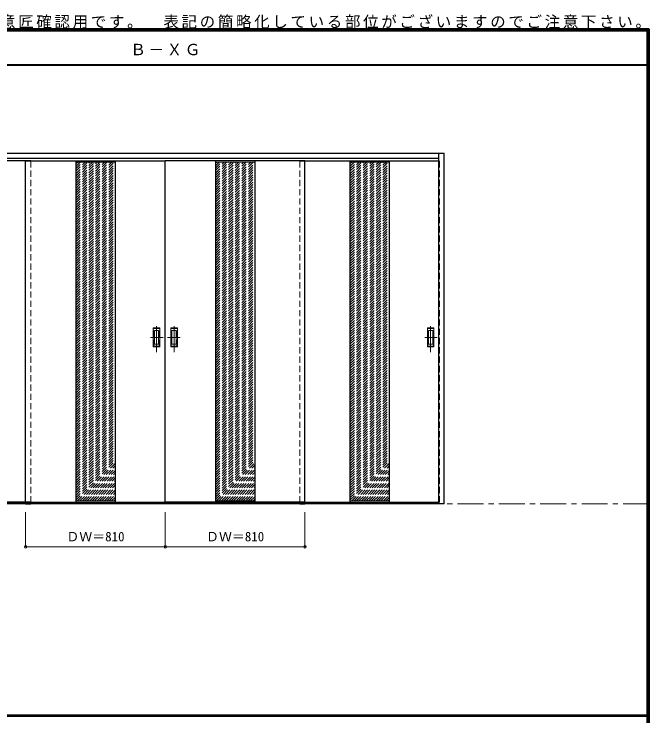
# Model space of a CAD drawing. Units: millimetres, scale not verified. Extents: x -6000 to 5700, y -4307 to 4260.
# Drawn here: x 2018 to 5700, y 186 to 4260 of the extents above; entities that cross this region are included whole.
import ezdxf
from ezdxf.enums import TextEntityAlignment as Align

# ---------------------------------------------------------------- set-up
doc = ezdxf.new("R2010")
doc.units = ezdxf.units.MM
doc.header["$LTSCALE"] = 30
doc.header["$PDMODE"] = 32
doc.header["$PDSIZE"] = 15
doc.linetypes.add('CHAIN1', pattern=[8, 5, -1, 1, -1])
doc.linetypes.add('DASHED1', pattern=[1.8, 1.2, -0.6])
for name, color, linetype, lineweight in [('0-1_通り芯', 7, 'CHAIN1', 18), ('0-2_扉', 4, 'DASHED1', 9), ('0-4_枠', 3, 'Continuous', 25), ('0-6_引手', 7, 'Continuous', 18), ('0-B_寸法', 7, 'Continuous', 9), ('0-C_ハッチ', 4, 'DASHED1', 9), ('F-1_枠', 6, 'Continuous', 40)]:
    doc.layers.add(name, color=color, linetype=linetype, lineweight=lineweight)
doc.layers.add('0-A_文字', color=7, linetype='Continuous')
doc.styles.add('ＭＳ ゴシック', font='')
doc.styles.get('ＭＳ ゴシック').set_extended_font_data('MS Gothic')

msp = doc.modelspace()

# ---------------------------------------------------------------- linework, layer by layer
at = {"layer": '0-1_通り芯'}
msp.add_line((-5490, 1418), (5690, 1418), dxfattribs=at)
at = {"layer": '0-2_扉', "color": 3, "linetype": 'Continuous', "lineweight": 25}
for p, q in [((2115, 3409), (1308, 3409)), ((2085, 3409), (2895, 3409)), ((2085, 1426), (2085, 3409)), ((2376, 3409), (2376, 1426)), ((2604, 3409), (2604, 1426)), ((3705, 3409), (2895, 3409)), ((2895, 1426), (2895, 3409)), ((3186, 3409), (3186, 1426)), ((3414, 3409), (3414, 1426)), ((3675, 3409), (4482, 3409)), ((3705, 1426), (3705, 3409)), ((3966, 3409), (3966, 1426)), ((4194, 3409), (4194, 1426)), ((2115, 1426), (1308, 1426)), ((2085, 1426), (2895, 1426)), ((3705, 1426), (2895, 1426)), ((3675, 1426), (4482, 1426)), ((2085, 1418), (2115, 1418)), ((3675, 1418), (3705, 1418))]:
    msp.add_line(p, q, dxfattribs=at)
at = {"layer": '0-2_扉'}
for p, q in [((2115, 1426), (2115, 3409)), ((3675, 1426), (3675, 3409)), ((4482, 3409), (4485, 3409)), ((4485, 1426), (4485, 3409)), ((4482, 1426), (4485, 1426))]:
    msp.add_line(p, q, dxfattribs=at)
at = {"layer": '0-2_扉', "color": 7, "linetype": 'Continuous', "lineweight": 18}
for p, q in [((2376, 3401), (2604, 3401)), ((3186, 3401), (3414, 3401)), ((3966, 3401), (4194, 3401)), ((2376, 1434), (2604, 1434)), ((3186, 1434), (3414, 1434)), ((3966, 1434), (4194, 1434))]:
    msp.add_line(p, q, dxfattribs=at)
at = {"layer": '0-4_枠'}
for p, q in [((1278, 3453), (4512, 3453)), ((1308, 3423), (4482, 3423)), ((4482, 1418), (4482, 3453)), ((4512, 1418), (4512, 3453)), ((4482, 1421), (1308, 1421)), ((4482, 1418), (1308, 1418)), ((4512, 1418), (4482, 1418))]:
    msp.add_line(p, q, dxfattribs=at)
at = {"layer": '0-6_引手', "linetype": 'CHAIN1'}
for p, q in [((2844, 2298.27), (2844, 2469.12)), ((2946, 2298.27), (2946, 2469.12)), ((4434, 2298.27), (4434, 2469.12)), ((2882.07, 2383.5), (2809.56, 2383.5)), ((2907.93, 2383.5), (2980.43, 2383.5)), ((4472.07, 2383.5), (4399.56, 2383.5))]:
    msp.add_line(p, q, dxfattribs=at)
at = {"layer": '0-6_引手'}
for p, q in [((2863, 2438.5), (2825, 2438.5)), ((2825, 2328.5), (2825, 2438.5)), ((2856.5, 2422.5), (2831.5, 2422.5)), ((2831.5, 2344.5), (2831.5, 2422.5)), ((2856.5, 2344.5), (2856.5, 2422.5)), ((2863, 2328.5), (2863, 2438.5)), ((2927, 2438.5), (2965, 2438.5)), ((2927, 2328.5), (2927, 2438.5)), ((2933.5, 2422.5), (2958.5, 2422.5)), ((2933.5, 2344.5), (2933.5, 2422.5)), ((2958.5, 2344.5), (2958.5, 2422.5)), ((2965, 2328.5), (2965, 2438.5)), ((4453, 2438.5), (4415, 2438.5)), ((4415, 2328.5), (4415, 2438.5)), ((4446.5, 2422.5), (4421.5, 2422.5)), ((4421.5, 2344.5), (4421.5, 2422.5)), ((4446.5, 2344.5), (4446.5, 2422.5)), ((4453, 2328.5), (4453, 2438.5)), ((2863, 2328.5), (2825, 2328.5)), ((2856.5, 2344.5), (2831.5, 2344.5)), ((2927, 2328.5), (2965, 2328.5)), ((2933.5, 2344.5), (2958.5, 2344.5)), ((4453, 2328.5), (4415, 2328.5)), ((4446.5, 2344.5), (4421.5, 2344.5))]:
    msp.add_line(p, q, dxfattribs=at)
at = {"layer": '0-6_引手', "linetype": 'DASHED1'}
for p, q in [((2828, 2332.5), (2828, 2434.5)), ((2962, 2332.5), (2962, 2434.5)), ((4418, 2332.5), (4418, 2434.5)), ((2860, 2332.5), (2828, 2332.5)), ((2930, 2332.5), (2962, 2332.5)), ((4450, 2332.5), (4418, 2332.5))]:
    msp.add_line(p, q, dxfattribs=at)
for points in [[(2860, 2332.5), (2860, 2434.5), (2828, 2434.5)], [(2930, 2332.5), (2930, 2434.5), (2962, 2434.5)], [(4450, 2332.5), (4450, 2434.5), (4418, 2434.5)]]:
    msp.add_lwpolyline(points, dxfattribs=at)
at = {"layer": '0-B_寸法', "color": 4}
for p, q in [((2085, 1168), (2085, 1368)), ((2895, 1168), (2895, 1368)), ((3705, 1168), (3705, 1368)), ((2085, 1168), (3705, 1168))]:
    msp.add_line(p, q, dxfattribs=at)
at = {"layer": '0-B_寸法'}
for p in [(2085, 1168), (2895, 1168), (3705, 1168)]:
    msp.add_point(p, dxfattribs=at)
at = {"layer": '0-C_ハッチ'}
for p, q in [((2376, 3177.75), (2599.25, 3401)), ((2376, 3191.89), (2585.11, 3401)), ((2376, 3206.03), (2570.97, 3401)), ((2376, 3220.17), (2556.83, 3401)), ((2376, 3234.31), (2542.69, 3401)), ((2376, 3248.46), (2528.54, 3401)), ((2376, 3262.6), (2514.4, 3401)), ((2376, 3276.74), (2500.26, 3401)), ((2376, 3290.88), (2486.12, 3401)), ((2376, 3305.02), (2471.98, 3401)), ((2376, 3319.17), (2457.83, 3401)), ((2376, 3333.31), (2443.69, 3401)), ((2376, 3347.45), (2429.55, 3401)), ((2376, 3361.59), (2415.41, 3401)), ((2376, 3375.73), (2401.26, 3401)), ((2376, 3389.88), (2387.12, 3401)), ((2376, 3163.6), (2604, 3391.6)), ((3186, 3181.64), (3405.36, 3401)), ((3186, 3195.79), (3391.21, 3401)), ((3186, 3209.93), (3377.07, 3401)), ((3186, 3224.07), (3362.93, 3401)), ((3186, 3238.21), (3348.79, 3401)), ((3186, 3252.35), (3334.65, 3401)), ((3186, 3266.5), (3320.5, 3401)), ((3186, 3280.64), (3306.36, 3401)), ((3186, 3294.78), (3292.22, 3401)), ((3186, 3308.92), (3278.08, 3401)), ((3186, 3323.06), (3263.93, 3401)), ((3186, 3337.21), (3249.79, 3401)), ((3186, 3351.35), (3235.65, 3401)), ((3186, 3365.49), (3221.51, 3401)), ((3186, 3379.63), (3207.37, 3401)), ((3186, 3393.78), (3193.22, 3401)), ((3186, 3167.5), (3414, 3395.5)), ((3966, 3177.75), (4189.25, 3401)), ((3966, 3191.89), (4175.11, 3401)), ((3966, 3206.03), (4160.97, 3401)), ((3966, 3220.17), (4146.83, 3401)), ((3966, 3234.31), (4132.69, 3401)), ((3966, 3248.46), (4118.54, 3401)), ((3966, 3262.6), (4104.4, 3401)), ((3966, 3276.74), (4090.26, 3401)), ((3966, 3290.88), (4076.12, 3401)), ((3966, 3305.02), (4061.98, 3401)), ((3966, 3319.17), (4047.83, 3401)), ((3966, 3333.31), (4033.69, 3401)), ((3966, 3347.45), (4019.55, 3401)), ((3966, 3361.59), (4005.41, 3401)), ((3966, 3375.73), (3991.26, 3401)), ((3966, 3389.88), (3977.12, 3401)), ((3966, 3163.6), (4194, 3391.6)), ((2376, 3149.46), (2604, 3377.46)), ((2376, 3135.32), (2604, 3363.32)), ((2376, 3121.18), (2604, 3349.18)), ((3186, 3153.36), (3414, 3381.36)), ((3186, 3139.22), (3414, 3367.22)), ((3186, 3125.07), (3414, 3353.07)), ((3966, 3149.46), (4194, 3377.46)), ((3966, 3135.32), (4194, 3363.32)), ((3966, 3121.18), (4194, 3349.18)), ((2376, 3107.03), (2604, 3335.03)), ((2376, 3092.89), (2604, 3320.89)), ((2376, 3078.75), (2604, 3306.75)), ((3186, 3110.93), (3414, 3338.93)), ((3186, 3096.79), (3414, 3324.79)), ((3186, 3082.65), (3414, 3310.65)), ((3966, 3107.03), (4194, 3335.03)), ((3966, 3092.89), (4194, 3320.89)), ((3966, 3078.75), (4194, 3306.75)), ((2376, 3064.61), (2604, 3292.61)), ((2376, 3050.47), (2604, 3278.47)), ((2376, 3036.32), (2604, 3264.32)), ((3186, 3068.51), (3414, 3296.51)), ((3186, 3054.36), (3414, 3282.36)), ((3186, 3040.22), (3414, 3268.22)), ((3966, 3064.61), (4194, 3292.61)), ((3966, 3050.47), (4194, 3278.47)), ((3966, 3036.32), (4194, 3264.32)), ((2376, 3022.18), (2604, 3250.18)), ((2376, 3008.04), (2604, 3236.04)), ((2376, 2993.9), (2604, 3221.9)), ((3186, 3026.08), (3414, 3254.08)), ((3186, 3011.94), (3414, 3239.94)), ((3186, 2997.8), (3414, 3225.8)), ((3966, 3022.18), (4194, 3250.18)), ((3966, 3008.04), (4194, 3236.04)), ((3966, 2993.9), (4194, 3221.9)), ((2376, 2979.76), (2604, 3207.76)), ((2376, 2965.61), (2604, 3193.61)), ((2376, 2951.47), (2604, 3179.47)), ((3186, 2983.65), (3414, 3211.65)), ((3186, 2969.51), (3414, 3197.51)), ((3186, 2955.37), (3414, 3183.37)), ((3966, 2979.76), (4194, 3207.76)), ((3966, 2965.61), (4194, 3193.61)), ((3966, 2951.47), (4194, 3179.47)), ((2376, 2937.33), (2604, 3165.33)), ((2376, 2923.19), (2604, 3151.19)), ((3186, 2941.23), (3414, 3169.23)), ((3186, 2927.08), (3414, 3155.08)), ((3186, 2912.94), (3414, 3140.94)), ((3966, 2937.33), (4194, 3165.33)), ((3966, 2923.19), (4194, 3151.19)), ((2376, 2909.04), (2604, 3137.04)), ((2376, 2894.9), (2604, 3122.9)), ((2376, 2880.76), (2604, 3108.76)), ((3186, 2898.8), (3414, 3126.8)), ((3186, 2884.66), (3414, 3112.66)), ((3186, 2870.52), (3414, 3098.52)), ((3966, 2909.04), (4194, 3137.04)), ((3966, 2894.9), (4194, 3122.9)), ((3966, 2880.76), (4194, 3108.76)), ((2376, 2866.62), (2604, 3094.62)), ((2376, 2852.48), (2604, 3080.48)), ((2376, 2838.33), (2604, 3066.33)), ((3186, 2856.37), (3414, 3084.37)), ((3186, 2842.23), (3414, 3070.23)), ((3186, 2828.09), (3414, 3056.09)), ((3966, 2866.62), (4194, 3094.62)), ((3966, 2852.48), (4194, 3080.48)), ((3966, 2838.33), (4194, 3066.33)), ((2376, 2824.19), (2604, 3052.19)), ((2376, 2810.05), (2604, 3038.05)), ((2376, 2795.91), (2604, 3023.91)), ((3186, 2813.95), (3414, 3041.95)), ((3186, 2799.81), (3414, 3027.81)), ((3966, 2824.19), (4194, 3052.19)), ((3966, 2810.05), (4194, 3038.05)), ((3966, 2795.91), (4194, 3023.91)), ((2376, 2781.77), (2604, 3009.77)), ((2376, 2767.62), (2604, 2995.62)), ((2376, 2753.48), (2604, 2981.48)), ((3186, 2785.66), (3414, 3013.66)), ((3186, 2771.52), (3414, 2999.52)), ((3186, 2757.38), (3414, 2985.38)), ((3966, 2781.77), (4194, 3009.77)), ((3966, 2767.62), (4194, 2995.62)), ((3966, 2753.48), (4194, 2981.48)), ((2376, 2739.34), (2604, 2967.34)), ((2376, 2725.2), (2604, 2953.2)), ((2376, 2711.05), (2604, 2939.05)), ((3186, 2743.24), (3414, 2971.24)), ((3186, 2729.09), (3414, 2957.09)), ((3186, 2714.95), (3414, 2942.95)), ((3966, 2739.34), (4194, 2967.34)), ((3966, 2725.2), (4194, 2953.2)), ((3966, 2711.05), (4194, 2939.05)), ((2376, 2696.91), (2604, 2924.91)), ((2376, 2682.77), (2604, 2910.77)), ((2376, 2668.63), (2604, 2896.63)), ((3186, 2700.81), (3414, 2928.81)), ((3186, 2686.67), (3414, 2914.67)), ((3186, 2672.53), (3414, 2900.53)), ((3966, 2696.91), (4194, 2924.91)), ((3966, 2682.77), (4194, 2910.77)), ((3966, 2668.63), (4194, 2896.63)), ((2376, 2654.49), (2604, 2882.49)), ((2376, 2640.34), (2604, 2868.34)), ((2376, 2626.2), (2604, 2854.2)), ((3186, 2658.38), (3414, 2886.38)), ((3186, 2644.24), (3414, 2872.24)), ((3186, 2630.1), (3414, 2858.1)), ((3966, 2654.49), (4194, 2882.49)), ((3966, 2640.34), (4194, 2868.34)), ((3966, 2626.2), (4194, 2854.2)), ((2376, 2612.06), (2604, 2840.06)), ((2376, 2597.92), (2604, 2825.92)), ((2376, 2583.78), (2604, 2811.78)), ((3186, 2615.96), (3414, 2843.96)), ((3186, 2601.82), (3414, 2829.82)), ((3186, 2587.67), (3414, 2815.67)), ((3966, 2612.06), (4194, 2840.06)), ((3966, 2597.92), (4194, 2825.92)), ((3966, 2583.78), (4194, 2811.78)), ((2376, 2569.63), (2604, 2797.63)), ((2376, 2555.49), (2604, 2783.49)), ((3186, 2573.53), (3414, 2801.53)), ((3186, 2559.39), (3414, 2787.39)), ((3186, 2545.25), (3414, 2773.25)), ((3966, 2569.63), (4194, 2797.63)), ((3966, 2555.49), (4194, 2783.49)), ((2376, 2541.35), (2604, 2769.35)), ((2376, 2527.21), (2604, 2755.21)), ((2376, 2513.06), (2604, 2741.06)), ((3186, 2531.11), (3414, 2759.11)), ((3186, 2516.96), (3414, 2744.96)), ((3186, 2502.82), (3414, 2730.82)), ((3966, 2541.35), (4194, 2769.35)), ((3966, 2527.21), (4194, 2755.21)), ((3966, 2513.06), (4194, 2741.06)), ((2376, 2498.92), (2604, 2726.92)), ((2376, 2484.78), (2604, 2712.78)), ((2376, 2470.64), (2604, 2698.64)), ((3186, 2488.68), (3414, 2716.68)), ((3186, 2474.54), (3414, 2702.54)), ((3966, 2498.92), (4194, 2726.92)), ((3966, 2484.78), (4194, 2712.78)), ((3966, 2470.64), (4194, 2698.64)), ((2376, 2456.5), (2604, 2684.5)), ((2376, 2442.35), (2604, 2670.35)), ((2376, 2428.21), (2604, 2656.21)), ((3186, 2460.39), (3414, 2688.39)), ((3186, 2446.25), (3414, 2674.25)), ((3186, 2432.11), (3414, 2660.11)), ((3966, 2456.5), (4194, 2684.5)), ((3966, 2442.35), (4194, 2670.35)), ((3966, 2428.21), (4194, 2656.21)), ((2376, 2414.07), (2604, 2642.07)), ((2376, 2399.93), (2604, 2627.93)), ((2376, 2385.79), (2604, 2613.79)), ((3186, 2417.97), (3414, 2645.97)), ((3186, 2403.83), (3414, 2631.83)), ((3186, 2389.68), (3414, 2617.68)), ((3966, 2414.07), (4194, 2642.07)), ((3966, 2399.93), (4194, 2627.93)), ((3966, 2385.79), (4194, 2613.79)), ((2376, 2371.64), (2604, 2599.64)), ((2376, 2357.5), (2604, 2585.5)), ((2376, 2343.36), (2604, 2571.36)), ((3186, 2375.54), (3414, 2603.54)), ((3186, 2361.4), (3414, 2589.4)), ((3186, 2347.26), (3414, 2575.26)), ((3966, 2371.64), (4194, 2599.64)), ((3966, 2357.5), (4194, 2585.5)), ((3966, 2343.36), (4194, 2571.36)), ((2376, 2329.22), (2604, 2557.22)), ((2376, 2315.07), (2604, 2543.07)), ((2376, 2300.93), (2604, 2528.93)), ((3186, 2333.12), (3414, 2561.12)), ((3186, 2318.97), (3414, 2546.97)), ((3186, 2304.83), (3414, 2532.83)), ((3966, 2329.22), (4194, 2557.22)), ((3966, 2315.07), (4194, 2543.07)), ((3966, 2300.93), (4194, 2528.93)), ((2376, 2286.79), (2604, 2514.79)), ((2376, 2272.65), (2604, 2500.65)), ((2376, 2258.51), (2604, 2486.51)), ((3186, 2290.69), (3414, 2518.69)), ((3186, 2276.55), (3414, 2504.55)), ((3186, 2262.4), (3414, 2490.4)), ((3966, 2286.79), (4194, 2514.79)), ((3966, 2272.65), (4194, 2500.65)), ((3966, 2258.51), (4194, 2486.51)), ((2376, 2244.36), (2604, 2472.36)), ((2376, 2230.22), (2604, 2458.22)), ((3186, 2248.26), (3414, 2476.26)), ((3186, 2234.12), (3414, 2462.12)), ((3186, 2219.98), (3414, 2447.98)), ((3966, 2244.36), (4194, 2472.36)), ((3966, 2230.22), (4194, 2458.22)), ((2376, 2216.08), (2604, 2444.08)), ((2376, 2201.94), (2604, 2429.94)), ((2376, 2187.8), (2604, 2415.8)), ((3186, 2205.84), (3414, 2433.84)), ((3186, 2191.69), (3414, 2419.69)), ((3186, 2177.55), (3414, 2405.55)), ((3966, 2216.08), (4194, 2444.08)), ((3966, 2201.94), (4194, 2429.94)), ((3966, 2187.8), (4194, 2415.8)), ((2376, 2173.65), (2604, 2401.65)), ((2376, 2159.51), (2604, 2387.51)), ((2376, 2145.37), (2604, 2373.37)), ((3186, 2163.41), (3414, 2391.41)), ((3186, 2149.27), (3414, 2377.27)), ((3186, 2135.13), (3414, 2363.13)), ((3966, 2173.65), (4194, 2401.65)), ((3966, 2159.51), (4194, 2387.51)), ((3966, 2145.37), (4194, 2373.37)), ((2376, 2131.23), (2604, 2359.23)), ((2376, 2117.08), (2604, 2345.08)), ((2376, 2102.94), (2604, 2330.94)), ((3186, 2120.98), (3414, 2348.98)), ((3186, 2106.84), (3414, 2334.84)), ((3966, 2131.23), (4194, 2359.23)), ((3966, 2117.08), (4194, 2345.08)), ((3966, 2102.94), (4194, 2330.94)), ((2376, 2088.8), (2604, 2316.8)), ((2376, 2074.66), (2604, 2302.66)), ((2376, 2060.52), (2604, 2288.52)), ((3186, 2092.7), (3414, 2320.7)), ((3186, 2078.56), (3414, 2306.56)), ((3186, 2064.41), (3414, 2292.41)), ((3966, 2088.8), (4194, 2316.8)), ((3966, 2074.66), (4194, 2302.66)), ((3966, 2060.52), (4194, 2288.52)), ((2376, 2046.37), (2604, 2274.37)), ((2376, 2032.23), (2604, 2260.23)), ((2376, 2018.09), (2604, 2246.09)), ((3186, 2050.27), (3414, 2278.27)), ((3186, 2036.13), (3414, 2264.13)), ((3186, 2021.99), (3414, 2249.99)), ((3966, 2046.37), (4194, 2274.37)), ((3966, 2032.23), (4194, 2260.23)), ((3966, 2018.09), (4194, 2246.09)), ((2376, 2003.95), (2604, 2231.95)), ((2376, 1989.81), (2604, 2217.81)), ((2376, 1975.66), (2604, 2203.66)), ((3186, 2007.85), (3414, 2235.85)), ((3186, 1993.7), (3414, 2221.7)), ((3186, 1979.56), (3414, 2207.56)), ((3966, 2003.95), (4194, 2231.95)), ((3966, 1989.81), (4194, 2217.81)), ((3966, 1975.66), (4194, 2203.66)), ((2376, 1961.52), (2604, 2189.52)), ((2376, 1947.38), (2604, 2175.38)), ((2376, 1933.24), (2604, 2161.24)), ((3186, 1965.42), (3414, 2193.42)), ((3186, 1951.28), (3414, 2179.28)), ((3186, 1937.14), (3414, 2165.14)), ((3966, 1961.52), (4194, 2189.52)), ((3966, 1947.38), (4194, 2175.38)), ((3966, 1933.24), (4194, 2161.24)), ((2376, 1919.09), (2604, 2147.09)), ((2376, 1904.95), (2604, 2132.95)), ((2376, 1890.81), (2604, 2118.81)), ((3186, 1922.99), (3414, 2150.99)), ((3186, 1908.85), (3414, 2136.85)), ((3186, 1894.71), (3414, 2122.71)), ((3966, 1919.09), (4194, 2147.09)), ((3966, 1904.95), (4194, 2132.95)), ((3966, 1890.81), (4194, 2118.81)), ((2376, 1876.67), (2604, 2104.67)), ((2376, 1862.53), (2604, 2090.53)), ((3186, 1880.57), (3414, 2108.57)), ((3186, 1866.42), (3414, 2094.42)), ((3186, 1852.28), (3414, 2080.28)), ((3966, 1876.67), (4194, 2104.67)), ((3966, 1862.53), (4194, 2090.53)), ((2376, 1848.38), (2604, 2076.38)), ((2376, 1834.24), (2604, 2062.24)), ((2376, 1820.1), (2604, 2048.1)), ((3186, 1838.14), (3414, 2066.14)), ((3186, 1824), (3414, 2052)), ((3186, 1809.86), (3414, 2037.86)), ((3966, 1848.38), (4194, 2076.38)), ((3966, 1834.24), (4194, 2062.24)), ((3966, 1820.1), (4194, 2048.1)), ((2376, 1805.96), (2604, 2033.96)), ((2376, 1791.82), (2604, 2019.82)), ((2376, 1777.67), (2604, 2005.67)), ((3186, 1795.71), (3414, 2023.71)), ((3186, 1781.57), (3414, 2009.57)), ((3966, 1805.96), (4194, 2033.96)), ((3966, 1791.82), (4194, 2019.82)), ((3966, 1777.67), (4194, 2005.67)), ((2376, 1763.53), (2604, 1991.53)), ((2376, 1749.39), (2604, 1977.39)), ((2376, 1735.25), (2604, 1963.25)), ((3186, 1767.43), (3414, 1995.43)), ((3186, 1753.29), (3414, 1981.29)), ((3186, 1739.15), (3414, 1967.15)), ((3966, 1763.53), (4194, 1991.53)), ((3966, 1749.39), (4194, 1977.39)), ((3966, 1735.25), (4194, 1963.25)), ((2376, 1721.11), (2604, 1949.11)), ((2376, 1706.96), (2604, 1934.96)), ((2376, 1692.82), (2604, 1920.82)), ((3186, 1725), (3414, 1953)), ((3186, 1710.86), (3414, 1938.86)), ((3186, 1696.72), (3414, 1924.72)), ((3966, 1721.11), (4194, 1949.11)), ((3966, 1706.96), (4194, 1934.96)), ((3966, 1692.82), (4194, 1920.82)), ((2376, 1678.68), (2604, 1906.68)), ((2376, 1664.54), (2604, 1892.54)), ((2376, 1650.39), (2604, 1878.39)), ((3186, 1682.58), (3414, 1910.58)), ((3186, 1668.43), (3414, 1896.43)), ((3186, 1654.29), (3414, 1882.29)), ((3966, 1678.68), (4194, 1906.68)), ((3966, 1664.54), (4194, 1892.54)), ((3966, 1650.39), (4194, 1878.39)), ((2376, 1636.25), (2604, 1864.25)), ((2376, 1622.11), (2604, 1850.11)), ((2376, 1607.97), (2604, 1835.97)), ((3186, 1640.15), (3414, 1868.15)), ((3186, 1626.01), (3414, 1854.01)), ((3186, 1611.87), (3414, 1839.87)), ((3966, 1636.25), (4194, 1864.25)), ((3966, 1622.11), (4194, 1850.11)), ((3966, 1607.97), (4194, 1835.97)), ((2376, 1593.83), (2604, 1821.83)), ((2376, 1579.68), (2604, 1807.68)), ((2376, 1565.54), (2604, 1793.54)), ((3186, 1597.72), (3414, 1825.72)), ((3186, 1583.58), (3414, 1811.58)), ((3186, 1569.44), (3414, 1797.44)), ((3966, 1593.83), (4194, 1821.83)), ((3966, 1579.68), (4194, 1807.68)), ((3966, 1565.54), (4194, 1793.54)), ((2376, 1551.4), (2604, 1779.4)), ((2376, 1537.26), (2604, 1765.26)), ((3186, 1555.3), (3414, 1783.3)), ((3186, 1541.16), (3414, 1769.16)), ((3186, 1527.01), (3414, 1755.01)), ((3966, 1551.4), (4194, 1779.4)), ((3966, 1537.26), (4194, 1765.26)), ((2376, 1523.12), (2604, 1751.12)), ((2376, 1508.97), (2604, 1736.97)), ((2376, 1494.83), (2604, 1722.83)), ((3186, 1512.87), (3414, 1740.87)), ((3186, 1498.73), (3414, 1726.73)), ((3186, 1484.59), (3414, 1712.59)), ((3966, 1523.12), (4194, 1751.12)), ((3966, 1508.97), (4194, 1736.97)), ((3966, 1494.83), (4194, 1722.83)), ((2376, 1480.69), (2604, 1708.69)), ((2376, 1466.55), (2604, 1694.55)), ((2376, 1452.4), (2604, 1680.4)), ((3186, 1470.44), (3414, 1698.44)), ((3186, 1456.3), (3414, 1684.3)), ((3966, 1480.69), (4194, 1708.69)), ((3966, 1466.55), (4194, 1694.55)), ((3966, 1452.4), (4194, 1680.4)), ((2376, 1438.26), (2604, 1666.26)), ((2385.88, 1434), (2604, 1652.12)), ((2400.02, 1434), (2604, 1637.98)), ((3186, 1442.16), (3414, 1670.16)), ((3191.98, 1434), (3414, 1656.02)), ((3206.12, 1434), (3414, 1641.88)), ((3966, 1438.26), (4194, 1666.26)), ((3975.88, 1434), (4194, 1652.12)), ((3990.02, 1434), (4194, 1637.98)), ((2414.16, 1434), (2604, 1623.84)), ((2428.31, 1434), (2604, 1609.69)), ((2442.45, 1434), (2604, 1595.55)), ((3220.27, 1434), (3414, 1627.73)), ((3234.41, 1434), (3414, 1613.59)), ((3248.55, 1434), (3414, 1599.45)), ((4004.16, 1434), (4194, 1623.84)), ((4018.31, 1434), (4194, 1609.69)), ((4032.45, 1434), (4194, 1595.55)), ((2456.59, 1434), (2604, 1581.41)), ((2470.73, 1434), (2604, 1567.27)), ((2484.87, 1434), (2604, 1553.13)), ((3262.69, 1434), (3414, 1585.31)), ((3276.83, 1434), (3414, 1571.17)), ((3290.98, 1434), (3414, 1557.02)), ((4046.59, 1434), (4194, 1581.41)), ((4060.73, 1434), (4194, 1567.27)), ((4074.87, 1434), (4194, 1553.13)), ((2499.02, 1434), (2604, 1538.98)), ((2513.16, 1434), (2604, 1524.84)), ((2527.3, 1434), (2604, 1510.7)), ((3305.12, 1434), (3414, 1542.88)), ((3319.26, 1434), (3414, 1528.74)), ((3333.4, 1434), (3414, 1514.6)), ((4089.02, 1434), (4194, 1538.98)), ((4103.16, 1434), (4194, 1524.84)), ((4117.3, 1434), (4194, 1510.7)), ((2541.44, 1434), (2604, 1496.56)), ((2555.58, 1434), (2604, 1482.41)), ((2569.73, 1434), (2604, 1468.27)), ((3347.54, 1434), (3414, 1500.45)), ((3361.69, 1434), (3414, 1486.31)), ((3375.83, 1434), (3414, 1472.17)), ((4131.44, 1434), (4194, 1496.56)), ((4145.58, 1434), (4194, 1482.41)), ((4159.73, 1434), (4194, 1468.27)), ((2583.87, 1434), (2604, 1454.13)), ((2598.01, 1434), (2604, 1439.99)), ((3389.97, 1434), (3414, 1458.03)), ((3404.11, 1434), (3414, 1443.89)), ((4173.87, 1434), (4194, 1454.13)), ((4188.01, 1434), (4194, 1439.99))]:
    msp.add_line(p, q, dxfattribs=at)
at = {"layer": 'F-1_枠'}
for p, q in [((-6000, 4175), (5700, 4175)), ((-6000, 4170), (5700, 4170)), ((-6000, 4165), (5700, 4165)), ((5690, 4175), (5690, -4205)), ((5695, 4175), (5695, -4205)), ((5700, 4175), (5700, -4205)), ((-6000, 3965), (5700, 3965)), ((-6000, 190.5), (5700, 190.5)), ((-6000, 187.5), (5700, 187.5))]:
    msp.add_line(p, q, dxfattribs=at)

# ---------------------------------------------------------------- texts
at = {"layer": '0-A_文字', "char_height": 65.98, "attachment_point": 7, "style": 'ＭＳ ゴシック'}
for s, insert in [('\\T1.17;※本図は意匠確認用です。\u3000表記の簡略化している部位がございますのでご注意下さい。', (1515, 4175)), ('\\T1.17;Ｂ－ＸＧ', (2692.5, 4020))]:
    msp.add_mtext(s, dxfattribs=dict(at, insert=insert))
at = {"layer": '0-B_寸法', "style": 'ＭＳ ゴシック'}
for p in [(2321.25, 1183), (3131.25, 1183)]:
    msp.add_text('ＤＷ＝810', height=54.99, dxfattribs=at).set_placement(p, align=Align.BOTTOM_LEFT)

doc.saveas('drawing.dxf')
